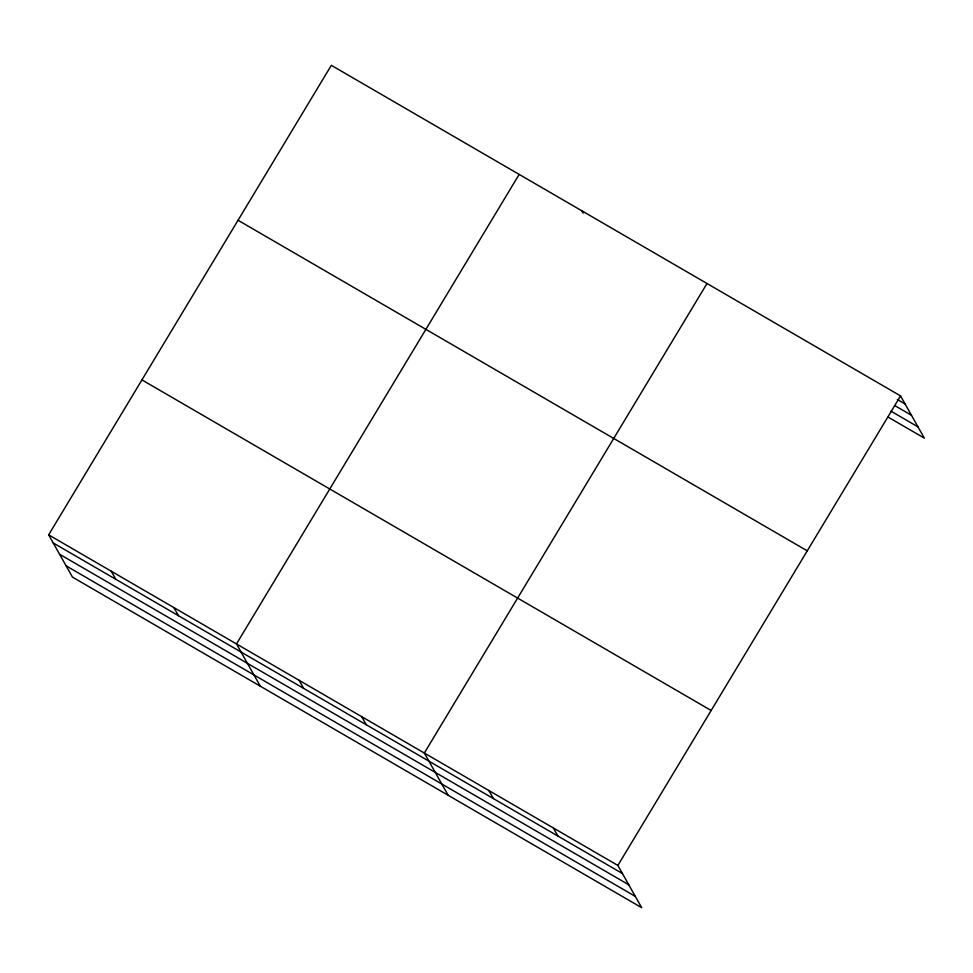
<?xml version="1.0" encoding="UTF-8"?>
<svg xmlns="http://www.w3.org/2000/svg" width="973" height="973" viewBox="0 0 973 973"><rect width="100%" height="100%" fill="white"/><g stroke="black" fill="none" stroke-linecap="round" stroke-linejoin="round"><path stroke-width="1.46" d="M48.65 534.858L617.867 865.435L641.669 907.675L72.452 577.098L48.65 534.858L331.331 65.325L900.548 395.902L924.35 438.142L888.227 417.162M519.168 174.41L236.488 643.944L260.302 686.196M707.006 283.496L424.337 753.029L448.139 795.282M617.867 865.435L900.548 395.902M897.361 399.489L905.109 403.99M894.686 405.522L911.458 415.264M890.903 411.141L918.001 426.879M238.044 220.263L807.262 550.84M141.936 379.908L711.154 710.485M53.211 542.946L622.428 873.523M59.56 554.221L628.777 884.798M66.103 565.836L635.32 896.413M581.781 210.776L583.082 213.087M553.357 827.962L557.918 836.062M488.847 790.502L493.408 798.59M361.725 716.675L366.274 724.763M299.1 680.309L303.661 688.398M173.875 607.578L178.436 615.666M111.263 571.212L115.823 579.312"/></g></svg>
